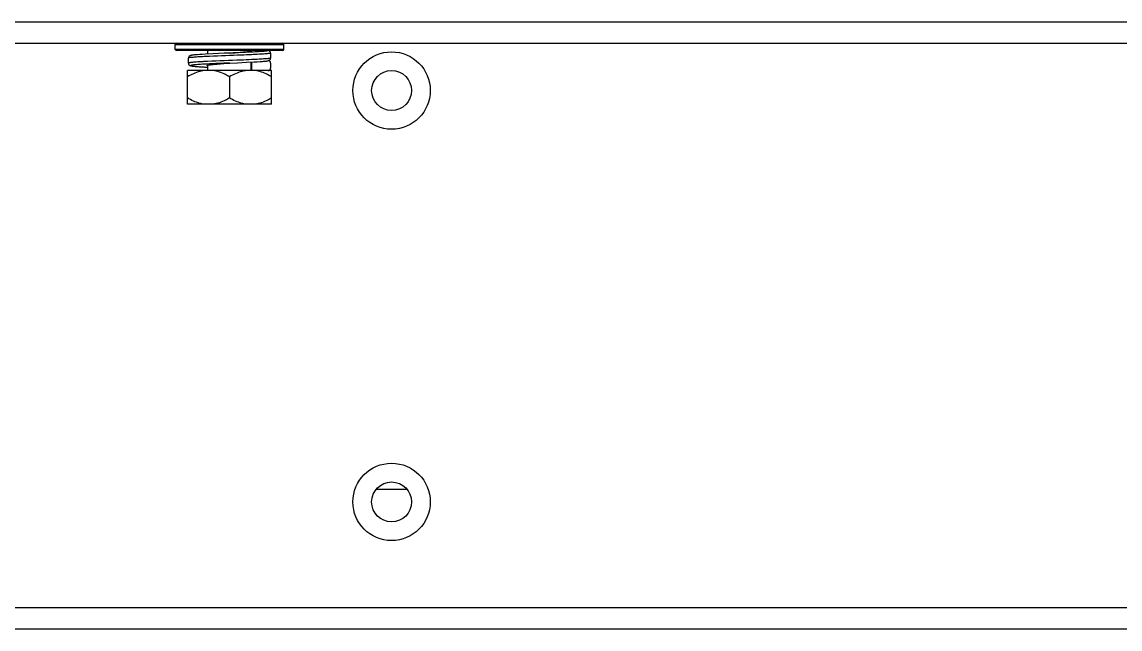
# Model space of a CAD drawing. Header units: millimetres. Extents: x 10297564 to 11610295, y -9287743 to -8409454.
# Drawn here: x 10486402 to 10488169, y -9080431 to -9079454 of the extents above; entities that cross this region are included whole.
import ezdxf

# ---------------------------------------------------------------- set-up
doc = ezdxf.new("R2010")
doc.units = ezdxf.units.MM
doc.header["$LTSCALE"] = 100
doc.layers.add('-0', color=7, linetype='Continuous')

# ---------------------------------------------------------------- blocks, each defined once
blk = doc.blocks.new('인버터 외형도')
at = {"layer": '-0', "linetype": 'Continuous'}
for p, q in [((86767.1, 51553.1), (97918.4, 51553.1)), ((86767.1, 51527.5), (97918.4, 51527.5)), ((88131.2, 51520), (88131.2, 51526)), ((88131.2, 51526), (88262.2, 51526)), ((88262.2, 51520), (88262.2, 51526)), ((88262.2, 51520), (88131.2, 51520)), ((88260.7, 51518.5), (88132.8, 51518.5)), ((88160.9, 51513.8), (88158.2, 51513.6)), ((88164, 51514), (88160.9, 51513.8)), ((88167.7, 51514.2), (88164, 51514)), ((88176.6, 51514.7), (88167.7, 51514.2)), ((88172.7, 51511.5), (88170.3, 51511.4)), ((88170.4, 51514.4), (88170.4, 51518.5)), ((88190.4, 51515.3), (88176.6, 51514.7)), ((88196.8, 51515.5), (88190.4, 51515.3)), ((88196.8, 51515.5), (88196.7, 51515.5)), ((88196.7, 51515.5), (88196.8, 51515.5)), ((88223, 51518.1), (88223, 51518.5)), ((88246.3, 51515.5), (88246.3, 51509.5)), ((88147.1, 51510.1), (88147, 51509.5)), ((88147, 51509.5), (88147, 51509.4)), ((88147, 51503.4), (88147, 51509.4)), ((88147, 51503.4), (88147, 51503.3)), ((88149.8, 51500.2), (88150.6, 51500)), ((88163, 51498.9), (88166.5, 51498.7)), ((88166.5, 51498.7), (88170.4, 51498.5)), ((88170.4, 51494.4), (88170.4, 51500.9)), ((88196.7, 51503.5), (88196.7, 51503.5)), ((88206.3, 51503.9), (88217.2, 51504.4)), ((88217.2, 51504.4), (88226.4, 51504.8)), ((88223, 51494.4), (88223, 51504.7)), ((88223.8, 51494.4), (88223.8, 51504.7)), ((88226.4, 51504.8), (88230.2, 51505)), ((88230.2, 51505), (88233.6, 51505.3)), ((88246.3, 51503.4), (88246.3, 51497.4)), ((88145.9, 51453.8), (88145.9, 51494.4)), ((88247.5, 51494.4), (88145.9, 51494.4)), ((88196.7, 51486.9), (88196.7, 51461.3)), ((88223.3, 51494.7), (88223, 51494.8)), ((88247.5, 51453.8), (88247.5, 51494.4)), ((88247.5, 51453.8), (88145.9, 51453.8)), ((88411, 50988.8), (88373.7, 50988.8)), ((97918.4, 50845.8), (86315.6, 50845.8)), ((97918.4, 50820.2), (86315.6, 50820.2))]:
    blk.add_line(p, q, dxfattribs=at)
for points in [[(88158.2, 51513.6), (88157, 51513.5), (88155.9, 51513.5), (88155, 51513.4), (88154.1, 51513.3), (88153.3, 51513.2), (88152.6, 51513.1), (88152, 51513), (88151.4, 51513), (88150.9, 51512.9), (88150.4, 51512.8), (88150, 51512.7), (88149.6, 51512.6), (88149.2, 51512.4), (88148.7, 51512.2), (88148.1, 51511.8), (88147.5, 51511), (88147.1, 51510.1)], [(88147, 51503.3), (88147.3, 51502.3), (88147.8, 51501.4), (88148.4, 51500.9), (88149, 51500.5), (88149.4, 51500.4), (88149.8, 51500.2)], [(88150.6, 51500), (88151.1, 51500), (88151.6, 51499.9), (88152.2, 51499.8), (88152.9, 51499.7), (88153.6, 51499.6), (88154.5, 51499.6), (88155.4, 51499.5), (88156.4, 51499.4), (88157.5, 51499.3), (88158.7, 51499.2), (88160, 51499.1), (88163, 51498.9)], [(88196.7, 51503.5), (88197.1, 51503.5), (88206.3, 51503.9)], [(88233.6, 51505.3), (88235, 51505.4), (88236.4, 51505.5), (88237.6, 51505.6), (88238.7, 51505.7), (88239.7, 51505.8), (88240.6, 51505.9), (88241.3, 51505.9), (88242, 51506), (88242.6, 51506.1), (88243.1, 51506.2), (88243.6, 51506.4)], [(88243.6, 51506.4), (88244.1, 51506.5), (88244.6, 51506.8), (88245.1, 51507)]]:
    blk.add_lwpolyline(points, dxfattribs=at)
for centre, radius in [((88392.3, 51470.3), 46.7), ((88392.3, 51470.3), 24.1), ((88392.3, 50973.7), 46.7), ((88392.3, 50973.7), 24.1)]:
    blk.add_circle(centre, radius, dxfattribs=at)
for centre, radius, start, end in [((88132.8, 51526), 1.5, 90, 180), ((88260.7, 51526), 1.5, 0, 90), ((88132.8, 51520), 1.5, 180, 270), ((88243.3, 51515.5), 3.01, 359.9334, 89.9312), ((88260.7, 51520), 1.5, 270, 0), ((88147.1, 51509.4), 0.0774, 171.3544, 178.9066), ((88243.3, 51497.4), 3.01, 270.0688, 0.0666), ((88243.3, 51509.5), 3.01, 306.2248, 0.0186), ((88243.3, 51503.4), 3.01, 359.9814, 53.7805)]:
    blk.add_arc(centre, radius, start, end, dxfattribs=at)
for points, knots in [([(88170.3, 51511.4), (88167.5, 51511.3), (88162.4, 51511), (88155.7, 51510.7), (88151, 51510.2), (88148.4, 51510), (88147.6, 51509.7)], [0, 0, 0, 0, 0.369392, 0.667656, 0.881024, 1, 1, 1, 1]), ([(88223.1, 51513.6), (88219.1, 51513.4), (88202.3, 51512.7), (88185.5, 51512.1), (88172.7, 51511.5)], [0, 0, 0, 0, 0.238071, 1, 1, 1, 1]), ([(88243.3, 51518.5), (88243.2, 51518.4), (88242.7, 51518.3), (88241.8, 51518.1), (88240.6, 51517.9), (88238.1, 51517.6), (88234.1, 51517.3), (88228.4, 51517), (88221.6, 51516.6), (88213.8, 51516.3), (88205.4, 51515.9), (88199.7, 51515.6), (88196.8, 51515.5)], [0, 0, 0, 0, 0.010481, 0.029443, 0.056945, 0.09281, 0.188378, 0.312859, 0.461872, 0.630142, 0.811684, 1, 1, 1, 1]), ([(88196.8, 51515.5), (88199.7, 51515.7), (88205.3, 51516.1), (88212.9, 51516.8), (88218.2, 51517.3), (88221.4, 51517.7), (88222.6, 51518), (88223, 51518.1)], [0, 0, 0, 0, 0.336028, 0.635075, 0.864534, 0.945104, 1, 1, 1, 1]), ([(88223, 51518.1), (88223.1, 51518.2), (88223.4, 51518.2), (88223.7, 51518.3), (88223.8, 51518.5)], [0, 0, 0, 0, 0.343642, 1, 1, 1, 1]), ([(88246.3, 51515.5), (88246.1, 51515.3), (88245.4, 51515.2), (88244, 51515), (88242, 51514.7), (88239.3, 51514.5), (88236, 51514.3), (88230.5, 51514), (88226.1, 51513.7), (88223.1, 51513.6)], [0, 0, 0, 0, 0.030884, 0.090815, 0.1795, 0.295825, 0.438201, 0.604638, 1, 1, 1, 1]), ([(88147.6, 51509.7), (88147.4, 51509.7), (88147.3, 51509.6), (88147.1, 51509.5), (88147, 51509.5)], [0, 0, 0, 0, 0.673344, 1, 1, 1, 1]), ([(88170.3, 51505.4), (88168.6, 51505.3), (88165.4, 51505.2), (88160.8, 51504.9), (88156.8, 51504.7), (88153.5, 51504.4), (88150.8, 51504.2), (88148.9, 51504), (88147.7, 51503.8), (88147.2, 51503.6), (88147, 51503.5), (88147, 51503.4)], [0, 0, 0, 0, 0.217448, 0.413509, 0.585077, 0.729446, 0.844366, 0.928097, 0.979555, 0.993255, 1, 1, 1, 1]), ([(88170.3, 51502.3), (88167.5, 51502.2), (88163.5, 51502), (88158.6, 51501.6), (88155.6, 51501.4), (88153.4, 51501.2), (88151.6, 51500.9), (88150.7, 51500.7), (88150.1, 51500.6), (88150.1, 51500.4)], [0, 0, 0, 0, 0.414583, 0.58592, 0.729859, 0.844352, 0.927837, 0.979387, 1, 1, 1, 1]), ([(88150.1, 51500.4), (88150.1, 51500.3), (88150.7, 51500.1), (88151.6, 51499.9), (88153.3, 51499.7), (88155.6, 51499.5), (88158.5, 51499.2), (88163.5, 51498.9), (88167.5, 51498.7), (88170.3, 51498.5)], [0, 0, 0, 0, 0.020118, 0.071247, 0.154482, 0.268904, 0.412945, 0.584535, 1, 1, 1, 1]), ([(88169.6, 51500.4), (88169.6, 51500.5), (88169.9, 51500.7), (88170.1, 51500.8), (88170.3, 51500.9)], [0, 0, 0, 0, 0.334005, 1, 1, 1, 1]), ([(88170.3, 51500), (88170.1, 51500), (88169.9, 51500.1), (88169.6, 51500.3), (88169.6, 51500.4)], [0, 0, 0, 0, 0.665995, 1, 1, 1, 1]), ([(88223.1, 51507.6), (88218.8, 51507.4), (88201.3, 51506.6), (88183.7, 51506), (88170.3, 51505.4)], [0, 0, 0, 0, 0.239921, 1, 1, 1, 1]), ([(88170.3, 51500.9), (88170.7, 51501), (88171.9, 51501.2), (88175.1, 51501.7), (88180.4, 51502.2), (88188.1, 51502.9), (88193.7, 51503.3), (88196.7, 51503.5)], [0, 0, 0, 0, 0.053433, 0.133017, 0.361942, 0.662037, 1, 1, 1, 1]), ([(88196.7, 51503.5), (88194.3, 51503.4), (88185.5, 51503), (88176.8, 51502.6), (88170.3, 51502.3)], [0, 0, 0, 0, 0.264731, 1, 1, 1, 1]), ([(88246.3, 51509.5), (88246.1, 51509.3), (88245.4, 51509.2), (88244, 51508.9), (88242, 51508.7), (88239.3, 51508.5), (88236, 51508.3), (88230.5, 51507.9), (88226.1, 51507.7), (88223.1, 51507.6)], [0, 0, 0, 0, 0.030885, 0.090815, 0.1795, 0.295825, 0.4382, 0.604636, 1, 1, 1, 1]), ([(88166, 51494.4), (88164.2, 51494.2), (88157.2, 51492.7), (88150.6, 51489.6), (88145.9, 51486.9)], [0, 0, 0, 0, 0.24756, 1, 1, 1, 1]), ([(88196.7, 51486.9), (88195.1, 51487.8), (88188.9, 51491.2), (88182, 51493.7), (88176.7, 51494.4)], [0, 0, 0, 0, 0.253702, 1, 1, 1, 1]), ([(88216.7, 51494.4), (88215, 51494.2), (88208, 51492.7), (88201.4, 51489.6), (88196.7, 51486.9)], [0, 0, 0, 0, 0.24756, 1, 1, 1, 1]), ([(88223.8, 51494.4), (88223.7, 51494.4), (88223.6, 51494.6), (88223.4, 51494.6), (88223.3, 51494.7)], [0, 0, 0, 0, 0.174421, 1, 1, 1, 1]), ([(88247.5, 51486.9), (88245.9, 51487.8), (88239.6, 51491.2), (88232.8, 51493.7), (88227.5, 51494.4)], [0, 0, 0, 0, 0.253702, 1, 1, 1, 1]), ([(88166, 51453.8), (88164.2, 51454), (88157.2, 51455.5), (88150.6, 51458.6), (88145.9, 51461.3)], [0, 0, 0, 0, 0.24756, 1, 1, 1, 1]), ([(88196.7, 51461.3), (88195.1, 51460.3), (88188.9, 51457), (88182, 51454.5), (88176.7, 51453.8)], [0, 0, 0, 0, 0.253702, 1, 1, 1, 1]), ([(88216.7, 51453.8), (88215, 51454), (88208, 51455.5), (88201.4, 51458.6), (88196.7, 51461.3)], [0, 0, 0, 0, 0.24756, 1, 1, 1, 1]), ([(88247.5, 51461.3), (88245.9, 51460.3), (88239.6, 51457), (88232.8, 51454.5), (88227.5, 51453.8)], [0, 0, 0, 0, 0.253702, 1, 1, 1, 1])]:
    blk.add_open_spline(points, degree=3, knots=knots, dxfattribs=at)
blk.add_open_spline([(88245.1, 51505.9), (88244.7, 51506.2), (88244.2, 51506.3), (88243.7, 51506.4)], degree=3, dxfattribs=at)

msp = doc.modelspace()

# ---------------------------------------------------------------- block references
at = {"xscale": 1.333333333333333, "yscale": 1.333333333333333, "zscale": 1.333333333333333}
msp.add_blockref('인버터 외형도', (10369140.6, -9148191), dxfattribs=at)

doc.saveas('drawing.dxf')
